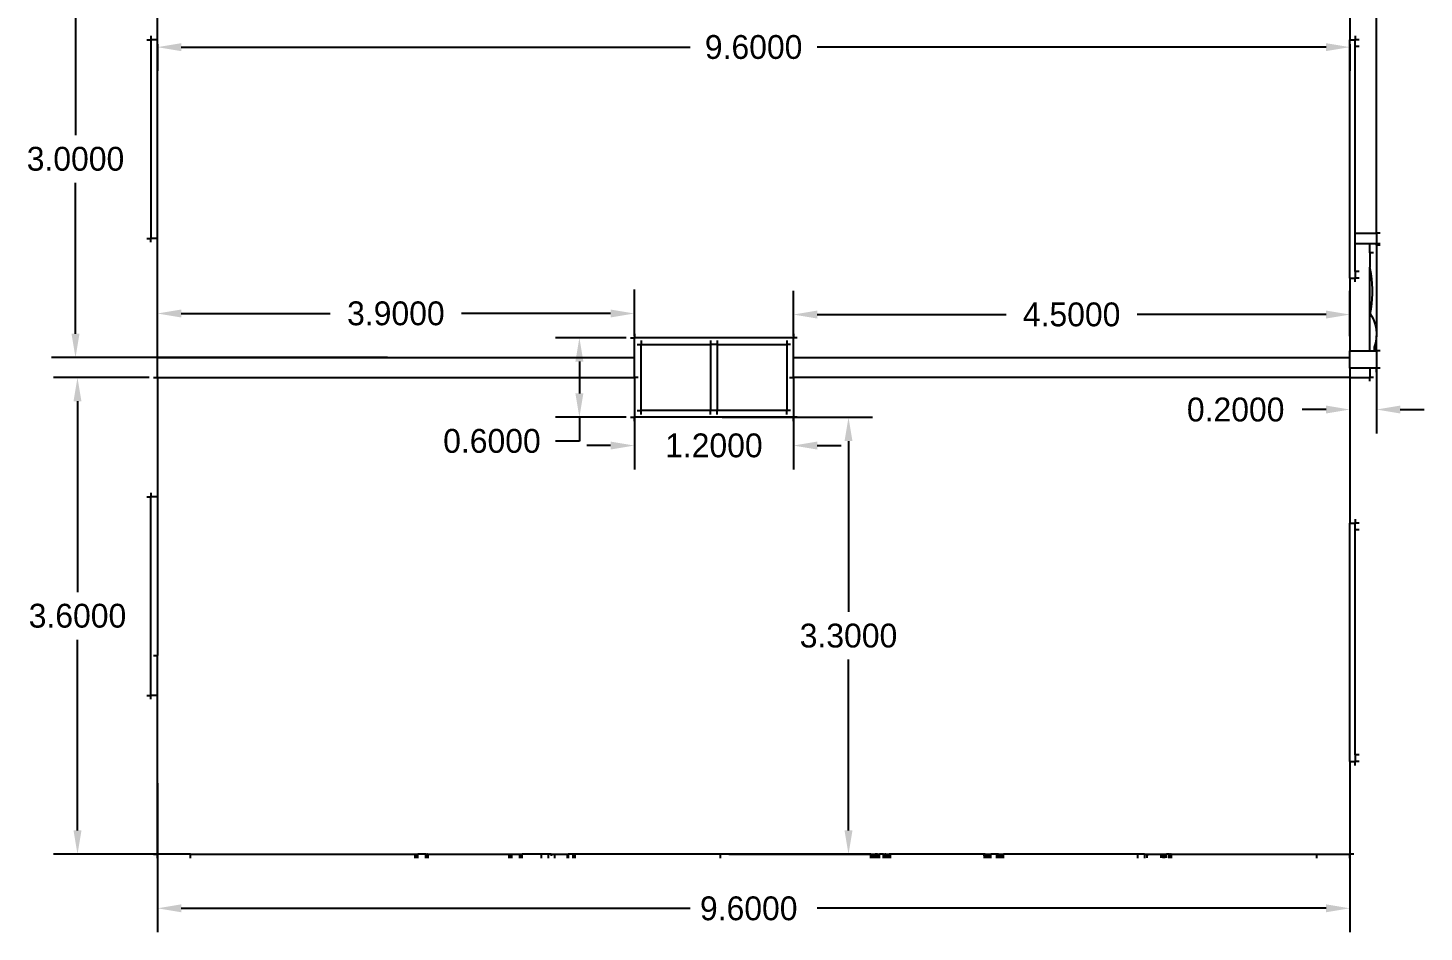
# Model space of a CAD drawing. Header units: metres. Extents: x -5.6 to 5, y -5.6 to 5.4.
# Drawn here: x -5.55 to 4.98, y -5.56 to 1.26 of the extents above; entities that cross this region are included whole.
import ezdxf

# ---------------------------------------------------------------- set-up
doc = ezdxf.new("R2010")
doc.units = ezdxf.units.M

msp = doc.modelspace()

# ---------------------------------------------------------------- linework, layer by layer
for p, q in [((-4.575, 1.175), (-4.575, 1.775)), ((4.425, 1.775), (4.425, 1.175)), ((4.625, -0.285), (4.625, 1.775)), ((-5.193, 1.595), (-5.193, 0.455)), ((-4.654, 1.175), (-4.625, 1.175)), ((-4.625, 1.204), (-4.625, 1.175)), ((-4.575, 1.175), (-4.625, 1.175)), ((-4.625, 1.175), (-4.625, -0.325)), ((-4.575, -0.325), (-4.575, 1.175)), ((4.425, -0.625), (4.425, 1.175)), ((4.425, 1.175), (4.465, 1.175)), ((4.465, 1.204), (4.465, 1.175)), ((4.494, 1.175), (4.465, 1.175)), ((4.465, 1.125), (4.465, 1.175)), ((-4.575, 1.142), (-4.575, 0.939)), ((-4.395, 1.119), (-0.555, 1.119)), ((4.245, 1.119), (0.405, 1.119)), ((4.425, 1.142), (4.425, 0.939)), ((4.494, 1.125), (4.465, 1.125)), ((4.465, -0.285), (4.465, 1.125)), ((-5.193, -1.045), (-5.193, 0.095)), ((4.465, -0.285), (4.625, -0.285)), ((4.465, -0.365), (4.465, -0.285)), ((4.654, -0.285), (4.625, -0.285)), ((4.625, -0.285), (4.625, -0.365)), ((-4.654, -0.325), (-4.625, -0.325)), ((-4.625, -0.354), (-4.625, -0.325)), ((-4.575, -0.325), (-4.625, -0.325)), ((-4.575, -1.375), (-4.575, -0.325)), ((4.575, -0.365), (4.465, -0.365)), ((4.465, -0.575), (4.465, -0.365)), ((4.575, -0.435), (4.575, -0.365)), ((4.625, -0.365), (4.575, -0.365)), ((4.654, -0.365), (4.625, -0.365)), ((4.625, -0.375), (4.625, -0.365)), ((4.654, -0.375), (4.625, -0.375)), ((4.625, -0.375), (4.625, -1.06)), ((4.604, -0.435), (4.575, -0.435)), ((4.575, -0.435), (4.575, -0.541)), ((4.425, -0.625), (4.425, -1.175)), ((4.425, -0.625), (4.465, -0.625)), ((4.494, -0.575), (4.465, -0.575)), ((4.465, -0.575), (4.465, -0.625)), ((4.465, -0.654), (4.465, -0.625)), ((4.494, -0.625), (4.465, -0.625)), ((4.578, -0.555), (4.575, -0.541)), ((4.575, -0.895), (4.575, -0.541)), ((4.585, -0.592), (4.578, -0.555)), ((4.59, -0.63), (4.585, -0.592)), ((4.593, -0.668), (4.59, -0.63)), ((-4.575, -1.062), (-4.575, -0.712)), ((-0.975, -1.062), (-0.975, -0.712)), ((0.225, -1.062), (0.225, -0.72)), ((4.425, -1.062), (4.425, -0.72)), ((4.595, -0.706), (4.593, -0.668)), ((4.595, -0.744), (4.595, -0.706)), ((4.585, -0.858), (4.59, -0.82)), ((4.59, -0.82), (4.593, -0.782)), ((4.593, -0.782), (4.595, -0.744)), ((-4.395, -0.892), (-3.27, -0.892)), ((-1.155, -0.892), (-2.28, -0.892)), ((0.405, -0.9), (1.83, -0.9)), ((4.245, -0.9), (2.82, -0.9)), ((4.575, -1.175), (4.575, -0.895)), ((4.575, -0.895), (4.578, -0.895)), ((4.578, -0.895), (4.585, -0.858)), ((4.578, -0.895), (4.59, -0.914)), ((4.59, -0.914), (4.6, -0.933)), ((4.6, -0.933), (4.608, -0.953)), ((-0.975, -1.046), (-0.975, -1.075)), ((0.225, -1.046), (0.225, -1.075)), ((4.608, -0.953), (4.615, -0.974)), ((4.615, -0.974), (4.62, -0.995)), ((4.62, -0.995), (4.623, -1.016)), ((4.623, -1.016), (4.625, -1.038)), ((4.625, -1.038), (4.625, -1.06)), ((-1.038, -1.075), (-1.57, -1.075)), ((-1.004, -1.075), (-0.975, -1.075)), ((0.225, -1.075), (-0.975, -1.075)), ((-0.975, -1.375), (-0.975, -1.075)), ((-0.954, -1.125), (-0.925, -1.125)), ((-0.925, -1.096), (-0.925, -1.125)), ((-0.925, -1.625), (-0.925, -1.125)), ((-0.925, -1.125), (-0.4, -1.125)), ((-0.4, -1.096), (-0.4, -1.125)), ((-0.4, -1.125), (-0.4, -1.625)), ((-0.35, -1.125), (-0.4, -1.125)), ((-0.35, -1.096), (-0.35, -1.125)), ((-0.35, -1.125), (0.175, -1.125)), ((-0.35, -1.125), (-0.35, -1.625)), ((0.175, -1.096), (0.175, -1.125)), ((0.204, -1.125), (0.175, -1.125)), ((0.175, -1.125), (0.175, -1.625)), ((0.254, -1.075), (0.225, -1.075)), ((0.225, -1.375), (0.225, -1.075)), ((4.615, -1.124), (4.608, -1.145)), ((4.608, -1.145), (4.608, -1.175)), ((4.62, -1.103), (4.615, -1.124)), ((4.623, -1.082), (4.62, -1.103)), ((4.625, -1.06), (4.623, -1.082)), ((4.625, -1.175), (4.625, -1.06)), ((-2.838, -1.225), (-5.373, -1.225)), ((-4.575, -1.225), (-0.975, -1.225)), ((-1.39, -1.255), (-1.39, -1.495)), ((0.224, -1.225), (4.424, -1.225)), ((4.425, -1.175), (4.575, -1.175)), ((4.425, -1.305), (4.425, -1.175)), ((4.575, -1.175), (4.608, -1.175)), ((4.608, -1.175), (4.625, -1.175)), ((4.654, -1.175), (4.625, -1.175)), ((4.625, -1.175), (4.625, -1.305)), ((4.425, -1.302), (4.425, -1.797)), ((4.575, -1.305), (4.425, -1.305)), ((4.425, -1.305), (4.425, -1.375)), ((4.575, -1.305), (4.575, -1.375)), ((4.625, -1.305), (4.575, -1.305)), ((4.625, -1.302), (4.625, -1.797)), ((4.625, -1.334), (4.625, -1.305)), ((4.654, -1.305), (4.625, -1.305)), ((-4.638, -1.375), (-5.358, -1.375)), ((-4.604, -1.375), (-4.575, -1.375)), ((-4.575, -1.375), (-0.975, -1.375)), ((-4.575, -1.375), (-4.575, -2.275)), ((-0.946, -1.375), (-0.975, -1.375)), ((-0.975, -1.375), (-0.975, -1.675)), ((0.196, -1.375), (0.225, -1.375)), ((0.225, -1.375), (0.225, -1.675)), ((4.425, -1.375), (0.225, -1.375)), ((4.425, -1.375), (4.575, -1.375)), ((4.425, -1.375), (4.425, -2.475)), ((4.604, -1.375), (4.575, -1.375)), ((4.575, -1.404), (4.575, -1.375)), ((-5.178, -1.555), (-5.178, -2.995)), ((-1.038, -1.675), (-1.57, -1.675)), ((-1.39, -1.675), (-1.39, -1.855)), ((-1.004, -1.675), (-0.975, -1.675)), ((-0.975, -1.587), (-0.975, -2.069)), ((-0.975, -1.704), (-0.975, -1.675)), ((0.225, -1.675), (-0.975, -1.675)), ((-0.954, -1.625), (-0.925, -1.625)), ((-0.4, -1.625), (-0.925, -1.625)), ((-0.925, -1.654), (-0.925, -1.625)), ((-0.4, -1.654), (-0.4, -1.625)), ((-0.35, -1.625), (-0.4, -1.625)), ((0.175, -1.625), (-0.35, -1.625)), ((-0.35, -1.654), (-0.35, -1.625)), ((-0.313, -1.675), (0.821, -1.675)), ((0.204, -1.625), (0.175, -1.625)), ((0.175, -1.654), (0.175, -1.625)), ((0.225, -1.587), (0.225, -2.069)), ((0.254, -1.675), (0.225, -1.675)), ((0.225, -1.704), (0.225, -1.675)), ((4.245, -1.617), (4.065, -1.617)), ((4.805, -1.617), (4.985, -1.617)), ((-1.39, -1.855), (-1.57, -1.855)), ((-1.155, -1.889), (-1.335, -1.889)), ((0.405, -1.889), (0.585, -1.889)), ((0.641, -1.855), (0.641, -3.145)), ((-4.654, -2.275), (-4.625, -2.275)), ((-4.625, -2.246), (-4.625, -2.275)), ((-4.575, -2.275), (-4.625, -2.275)), ((-4.625, -3.775), (-4.625, -2.275)), ((-4.575, -2.275), (-4.575, -3.475)), ((4.425, -4.275), (4.425, -2.475)), ((4.425, -2.475), (4.465, -2.475)), ((4.465, -2.446), (4.465, -2.475)), ((4.494, -2.475), (4.465, -2.475)), ((4.465, -2.525), (4.465, -2.475)), ((4.465, -4.225), (4.465, -2.525)), ((4.494, -2.525), (4.465, -2.525)), ((-5.178, -4.795), (-5.178, -3.355)), ((-4.604, -3.475), (-4.575, -3.475)), ((-4.575, -3.775), (-4.575, -3.475)), ((0.641, -4.795), (0.641, -3.505)), ((-4.654, -3.775), (-4.625, -3.775)), ((-4.625, -3.804), (-4.625, -3.775)), ((-4.575, -3.775), (-4.625, -3.775)), ((-4.575, -4.975), (-4.575, -3.775)), ((4.425, -4.275), (4.425, -4.975)), ((4.425, -4.275), (4.465, -4.275)), ((4.494, -4.225), (4.465, -4.225)), ((4.465, -4.225), (4.465, -4.275)), ((4.465, -4.304), (4.465, -4.275)), ((4.494, -4.275), (4.465, -4.275)), ((-4.575, -4.438), (-4.575, -5.563)), ((4.425, -4.687), (4.425, -5.563)), ((-4.513, -4.975), (-5.358, -4.975)), ((-4.604, -4.975), (-4.575, -4.975)), ((-4.575, -5.004), (-4.575, -4.975)), ((-4.325, -4.975), (-4.575, -4.975)), ((-4.325, -5.004), (-4.325, -4.975)), ((-4.325, -4.975), (-2.629, -4.975)), ((-2.629, -5.004), (-2.629, -4.975)), ((-2.629, -4.975), (-2.625, -4.975)), ((-2.625, -5.004), (-2.625, -4.975)), ((-2.625, -4.975), (-2.624, -4.975)), ((-2.624, -5.004), (-2.624, -4.975)), ((-2.624, -4.975), (-2.62, -4.975)), ((-2.62, -5.004), (-2.62, -4.975)), ((-2.62, -4.975), (-2.614, -4.975)), ((-2.614, -5.004), (-2.614, -4.975)), ((-2.614, -4.975), (-2.61, -4.975)), ((-2.61, -5.004), (-2.61, -4.975)), ((-2.55, -4.975), (-2.61, -4.975)), ((-2.55, -5.004), (-2.55, -4.975)), ((-2.55, -4.975), (-2.546, -4.975)), ((-2.546, -5.004), (-2.546, -4.975)), ((-2.546, -4.975), (-2.541, -4.975)), ((-2.541, -5.004), (-2.541, -4.975)), ((-2.537, -4.975), (-2.541, -4.975)), ((-2.537, -5.004), (-2.537, -4.975)), ((-2.537, -4.975), (-2.535, -4.975)), ((-2.535, -4.988), (-2.535, -4.975)), ((-2.535, -4.975), (-2.535, -4.975)), ((-2.535, -4.975), (-2.531, -4.975)), ((-2.535, -4.975), (-2.535, -5.004)), ((-2.531, -5.004), (-2.531, -4.975)), ((-2.531, -4.975), (-2.531, -4.975)), ((-2.531, -4.988), (-2.531, -4.975)), ((-2.531, -4.988), (-2.531, -4.975)), ((-2.531, -4.975), (-2.531, -4.975)), ((-2.531, -4.975), (-1.919, -4.975)), ((-1.919, -5.004), (-1.919, -4.975)), ((-1.919, -4.988), (-1.919, -4.975)), ((-1.919, -4.988), (-1.919, -4.975)), ((-1.919, -4.975), (-1.919, -4.975)), ((-1.919, -4.975), (-1.919, -4.975)), ((-1.919, -4.975), (-1.915, -4.975)), ((-1.915, -4.988), (-1.915, -4.975)), ((-1.915, -4.975), (-1.915, -4.975)), ((-1.915, -4.975), (-1.913, -4.975)), ((-1.915, -4.975), (-1.915, -5.004)), ((-1.913, -5.004), (-1.913, -4.975)), ((-1.913, -4.975), (-1.909, -4.975)), ((-1.909, -5.004), (-1.909, -4.975)), ((-1.909, -4.975), (-1.904, -4.975)), ((-1.904, -5.004), (-1.904, -4.975)), ((-1.904, -4.975), (-1.9, -4.975)), ((-1.9, -5.004), (-1.9, -4.975)), ((-1.9, -4.975), (-1.84, -4.975)), ((-1.84, -5.004), (-1.84, -4.975)), ((-1.84, -4.975), (-1.836, -4.975)), ((-1.836, -5.004), (-1.836, -4.975)), ((-1.836, -4.975), (-1.83, -4.975)), ((-1.83, -5.004), (-1.83, -4.975)), ((-1.83, -4.975), (-1.826, -4.975)), ((-1.826, -5.004), (-1.826, -4.975)), ((-1.826, -4.975), (-1.825, -4.975)), ((-1.825, -5.004), (-1.825, -4.975)), ((-1.825, -4.975), (-1.821, -4.975)), ((-1.821, -5.004), (-1.821, -4.975)), ((-1.675, -4.975), (-1.821, -4.975)), ((-1.675, -5.004), (-1.675, -4.975)), ((-1.625, -4.975), (-1.675, -4.975)), ((-1.625, -4.975), (-1.625, -5.004)), ((-1.603, -4.975), (-1.625, -4.975)), ((-1.603, -4.975), (-1.602, -4.975)), ((-1.603, -4.975), (-1.603, -4.988)), ((-1.602, -4.975), (-1.575, -4.975)), ((-1.602, -4.975), (-1.602, -4.988)), ((-1.575, -5.004), (-1.575, -4.975)), ((-1.575, -4.975), (-1.483, -4.975)), ((-1.483, -4.975), (-1.482, -4.975)), ((-1.483, -4.975), (-1.483, -5.004)), ((-1.482, -4.975), (-1.475, -4.975)), ((-1.482, -4.975), (-1.482, -4.988)), ((-1.44, -4.975), (-1.475, -4.975)), ((-1.475, -4.975), (-1.475, -5.004)), ((-1.437, -4.975), (-1.44, -4.975)), ((-1.44, -4.975), (-1.44, -5.004)), ((-1.425, -4.975), (-1.437, -4.975)), ((-1.437, -4.975), (-1.437, -5.004)), ((-0.325, -4.975), (-1.425, -4.975)), ((-1.425, -4.975), (-1.425, -5.004)), ((-0.325, -5.004), (-0.325, -4.975)), ((0.809, -4.975), (-0.325, -4.975)), ((-0.263, -4.975), (0.821, -4.975)), ((0.809, -5.004), (0.809, -4.975)), ((0.809, -4.975), (0.815, -4.975)), ((0.815, -5.004), (0.815, -4.975)), ((0.815, -4.975), (0.825, -4.975)), ((0.825, -5.004), (0.825, -4.975)), ((0.825, -4.975), (0.827, -4.975)), ((0.827, -5.004), (0.827, -4.975)), ((0.827, -4.975), (0.835, -4.975)), ((0.835, -5.004), (0.835, -4.975)), ((0.835, -4.975), (0.842, -4.975)), ((0.842, -5.004), (0.842, -4.975)), ((0.848, -4.975), (0.842, -4.975)), ((0.848, -5.004), (0.848, -4.975)), ((0.86, -4.975), (0.848, -4.975)), ((0.86, -5.004), (0.86, -4.975)), ((0.86, -4.975), (0.875, -4.975)), ((0.875, -5.004), (0.875, -4.975)), ((0.904, -4.975), (0.875, -4.975)), ((0.904, -5.004), (0.904, -4.975)), ((0.904, -4.975), (0.915, -4.975)), ((0.915, -5.004), (0.915, -4.975)), ((0.922, -4.975), (0.915, -4.975)), ((0.922, -5.004), (0.922, -4.975)), ((0.922, -4.975), (0.922, -4.975)), ((0.922, -4.988), (0.922, -4.975)), ((0.922, -4.988), (0.922, -4.975)), ((0.922, -4.975), (0.922, -4.975)), ((0.922, -4.975), (0.937, -4.975)), ((0.937, -5.004), (0.937, -4.975)), ((0.937, -4.975), (0.948, -4.975)), ((0.948, -5.004), (0.948, -4.975)), ((0.955, -4.975), (0.948, -4.975)), ((0.955, -4.988), (0.955, -4.975)), ((0.955, -4.975), (0.955, -4.975)), ((0.955, -4.975), (0.955, -5.004)), ((1.664, -4.975), (0.955, -4.975)), ((1.664, -4.988), (1.664, -4.975)), ((1.664, -4.975), (1.665, -4.975)), ((1.672, -4.975), (1.665, -4.975)), ((1.665, -4.975), (1.665, -5.004)), ((1.672, -4.975), (1.683, -4.975)), ((1.672, -5.004), (1.672, -4.975)), ((1.683, -5.004), (1.683, -4.975)), ((1.683, -4.975), (1.698, -4.975)), ((1.698, -5.004), (1.698, -4.975)), ((1.698, -4.988), (1.698, -4.975)), ((1.698, -4.988), (1.698, -4.975)), ((1.698, -4.975), (1.698, -4.975)), ((1.698, -4.975), (1.698, -4.975)), ((1.698, -4.975), (1.705, -4.975)), ((1.705, -5.004), (1.705, -4.975)), ((1.705, -4.975), (1.716, -4.975)), ((1.716, -5.004), (1.716, -4.975)), ((1.76, -4.975), (1.716, -4.975)), ((1.76, -5.004), (1.76, -4.975)), ((1.772, -4.975), (1.76, -4.975)), ((1.772, -5.004), (1.772, -4.975)), ((1.772, -4.975), (1.778, -4.975)), ((1.778, -5.004), (1.778, -4.975)), ((1.778, -4.975), (1.793, -4.975)), ((1.793, -5.004), (1.793, -4.975)), ((1.793, -4.975), (1.795, -4.975)), ((1.795, -5.004), (1.795, -4.975)), ((1.795, -4.975), (1.805, -4.975)), ((1.805, -5.004), (1.805, -4.975)), ((1.805, -4.975), (1.811, -4.975)), ((1.811, -5.004), (1.811, -4.975)), ((2.825, -4.975), (1.811, -4.975)), ((2.825, -5.004), (2.825, -4.975)), ((2.875, -4.975), (2.825, -4.975)), ((2.875, -4.975), (2.895, -4.975)), ((2.875, -4.975), (2.875, -5.004)), ((2.895, -5.003), (2.895, -4.975)), ((2.895, -4.975), (2.897, -4.975)), ((2.897, -4.988), (2.897, -4.975)), ((2.897, -4.975), (2.898, -4.975)), ((2.898, -4.988), (2.898, -4.975)), ((2.898, -4.975), (3, -4.975)), ((3, -5.003), (3, -4.975)), ((3, -4.975), (3.01, -4.975)), ((3.01, -5.003), (3.01, -4.975)), ((3.01, -4.975), (3.017, -4.975)), ((3.017, -4.975), (3.018, -4.975)), ((3.017, -4.975), (3.017, -5.004)), ((3.018, -4.988), (3.018, -4.975)), ((3.018, -4.975), (3.025, -4.975)), ((3.025, -5.004), (3.025, -4.975)), ((3.025, -4.975), (3.03, -4.975)), ((3.03, -5.003), (3.03, -4.975)), ((3.03, -4.975), (3.04, -4.975)), ((3.04, -5.003), (3.04, -4.975)), ((3.06, -4.975), (3.04, -4.975)), ((3.06, -5.004), (3.06, -4.975)), ((3.063, -4.975), (3.06, -4.975)), ((3.063, -5.004), (3.063, -4.975)), ((3.063, -4.975), (3.067, -4.975)), ((3.067, -5.003), (3.067, -4.975)), ((3.067, -4.975), (3.07, -4.975)), ((3.07, -5.003), (3.07, -4.975)), ((3.075, -4.975), (3.07, -4.975)), ((3.075, -4.975), (4.175, -4.975)), ((3.075, -4.975), (3.075, -5.004)), ((4.175, -5.004), (4.175, -4.975)), ((4.175, -4.975), (4.425, -4.975)), ((4.454, -4.975), (4.425, -4.975)), ((4.425, -5.004), (4.425, -4.975)), ((-4.395, -5.383), (-0.555, -5.383)), ((4.245, -5.383), (0.405, -5.383))]:
    msp.add_line(p, q)
for points in [[(-4.395, 1.149), (-4.395, 1.089), (-4.575, 1.119)], [(4.245, 1.149), (4.245, 1.089), (4.425, 1.119)], [(-4.395, -0.862), (-4.395, -0.922), (-4.575, -0.892)], [(-1.155, -0.862), (-1.155, -0.922), (-0.975, -0.892)], [(0.405, -0.87), (0.405, -0.93), (0.225, -0.9)], [(4.245, -0.87), (4.245, -0.93), (4.425, -0.9)], [(-5.223, -1.045), (-5.163, -1.045), (-5.193, -1.225)], [(-1.42, -1.255), (-1.36, -1.255), (-1.39, -1.075)], [(-5.208, -1.555), (-5.148, -1.555), (-5.178, -1.375)], [(-1.42, -1.495), (-1.36, -1.495), (-1.39, -1.675)], [(0.611, -1.855), (0.671, -1.855), (0.641, -1.675)], [(4.245, -1.587), (4.245, -1.647), (4.425, -1.617)], [(4.805, -1.587), (4.805, -1.647), (4.625, -1.617)], [(-1.155, -1.859), (-1.155, -1.919), (-0.975, -1.889)], [(0.405, -1.859), (0.405, -1.919), (0.225, -1.889)], [(-5.208, -4.795), (-5.148, -4.795), (-5.178, -4.975)], [(0.611, -4.795), (0.671, -4.795), (0.641, -4.975)], [(-4.395, -5.353), (-4.395, -5.413), (-4.575, -5.383)], [(4.245, -5.353), (4.245, -5.413), (4.425, -5.383)]]:
    msp.add_solid(points)

# ---------------------------------------------------------------- texts
for s, p in [('0.2000', (3.195, -1.707)), ('9.6000', (-0.48, -5.473))]:
    msp.add_text(s, height=0.18).set_placement(p)
at = {"char_height": 0.18, "attachment_point": 5}
for s, insert in [('\\A1;9.6000', (-0.075, 1.119)), ('\\A1;3.0000', (-5.193, 0.275)), ('\\A1;3.9000', (-2.775, -0.892)), ('\\A1;4.5000', (2.325, -0.9)), ('\\A1;0.6000', (-2.05, -1.855)), ('\\A1;1.2000', (-0.375, -1.889)), ('\\A1;3.6000', (-5.178, -3.175)), ('\\A1;3.3000', (0.641, -3.325))]:
    msp.add_mtext(s, dxfattribs=dict(at, insert=insert))

doc.saveas('drawing.dxf')
